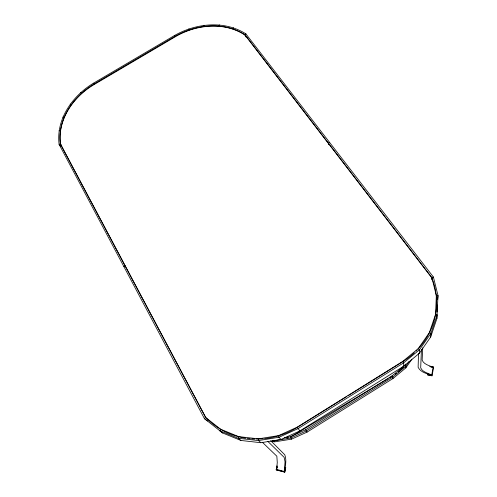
<?xml version="1.0" encoding="UTF-8"?>
<svg xmlns="http://www.w3.org/2000/svg" width="497" height="497" viewBox="0 0 497 497"><rect width="100%" height="100%" fill="white"/><g stroke="black" fill="none" stroke-linecap="round" stroke-linejoin="round"><path stroke-width="0.75" d="M258.515 438.851L238.715 436.633L220.637 429.246L205.553 417.374L60.323 143.944C57.192 119.156 73.481 96.362 93.952 84.036L175.112 36.275C196.185 24.272 223.867 21.234 244.99 34.728L431.843 277.531L436.335 295.616L435.552 314.421L429.389 332.568L418.176 348.67L402.694 361.449L297.231 427.147L278.537 435.62L258.515 438.851L258.508 440.559L260.844 442.715L281.01 439.478L299.834 430.949L403.788 366.152L419.369 353.274L430.651 337.034L436.844 318.72L438.006 295.516L433.403 277.046L245.897 33.889C224.327 20.128 196.066 23.235 174.559 35.486L93.455 83.204C72.562 95.791 55.925 119.05 59.1 144.36L204.397 418.573L222.675 432.993L240.896 440.46L260.844 442.715M418.517 353.584L418.126 367.32C420.481 372.135 426.817 373.906 431.731 374.999L433.123 367.407C429.371 365.506 423.804 364.463 422.146 360.139L422.705 347.838M419.369 353.274L419.48 349.758L430.936 333.288L437.223 314.731L435.552 314.421M421.425 349.565L420.692 367.836C422.438 372.11 427.979 373.098 431.731 374.999M436.844 318.72L436.969 315.682M437.124 311.886L437.403 305.059M204.074 26.242L204.118 25.241M431.7 279.749L431.843 277.531L433.403 277.046M430.651 337.034L430.936 333.288L429.389 332.568M437.621 299.747L438.006 295.516L436.335 295.616M432.067 375.788L427.476 374.813L432.067 375.788L433.632 367.084L429.706 366.264M433.632 367.084L430.34 366.693M270.753 440.727L284.8 454.805C286.763 460.048 285.495 466.118 284.284 471.448L276.605 469.416L277.27 462.477L276.848 456.221L262.341 442.237M284.284 471.448L285.042 461.843L284.16 457.358L267.858 441.429M284.775 472.15L285.725 467.385L284.775 472.15L276.264 469.901L277.053 465.807M276.264 469.901L277.077 466.621M276.605 469.416L277.158 467.186M238.715 436.633L238.268 438.286L240.896 440.46M218.972 25.863L219.326 24.85M222.675 432.993L219.792 430.725L220.637 429.246M232.913 28.733L233.559 27.77M271.113 441.386L274.878 441.808L291.565 439.137L307.096 432.098L392.947 378.546L405.863 367.867L411.845 359.269M284.315 437.677L290.291 436.72L305.599 429.781L392.027 375.894L404.751 365.376L405.633 364.108M409.261 361.331L405.813 366.283L392.81 377.037L306.314 430.974L290.664 438.068L273.853 440.764L272.337 440.597M205.553 417.374L204.397 418.573L207.473 420.996M245.897 33.889L244.99 34.728L245.642 36.884M346.744 396.569L297.368 427.327A75.37 71.841 -42 0 1 279.407 435.571M348.062 395.749L402.707 361.704A75.277 70.326 -4 0 0 414.399 352.74M123.871 266.597L125.082 265.864M329.635 142.484L328.461 143.192L328.734 144.621M290.528 437.006L388.082 378.677M389.412 377.882L391.4 376.695M58.994 130.835L60.212 130.705M62.808 117.13L63.933 117.28M430.899 366.941L433.123 367.407M276.077 469.746L284.595 472.001M219.792 430.725L238.268 438.286L258.508 440.559L278.979 437.267L298.094 428.6L403.657 362.829L419.48 349.758L418.176 348.67M70.201 104.109L71.17 104.519M404.751 365.376L405.813 366.283L405.863 367.867M80.644 92.572L81.396 93.219M273.853 440.764L274.878 441.808M281.01 439.478L278.979 437.267L278.537 435.62M291.565 439.137L290.291 436.72M60.976 146.683L59.1 144.36L60.323 143.944L61.727 145.689M299.834 430.949L297.231 427.147M174.559 35.486L175.112 36.275M402.694 361.449L403.657 362.829L403.788 366.152M307.096 432.098L305.599 429.781M392.027 375.894L392.81 377.037L392.947 378.546M93.455 83.204L93.952 84.036M188.885 28.863L189.152 29.789M278.693 435.794A75.37 71.841 -42 0 1 264.646 438.627M263.149 438.77A75.37 71.841 -42 0 1 256.39 439.037M254.849 439.013A75.37 71.841 -42 0 1 251.762 438.863M250.215 438.739A75.37 71.841 -42 0 1 247.146 438.391M245.624 438.174A75.37 71.841 -42 0 1 205.789 417.561L60.646 144.341A61.92 48.749 -30.7 0 1 94.231 84.478L175.323 36.753A61.448 48.221 -23.6 0 1 245.139 35.219L431.825 277.873A75.277 70.326 -4 0 1 418.17 348.944M417.126 350.043A75.277 70.326 -4 0 1 416.057 351.137M288.347 437.621A62.144 59.975 -44 0 1 286.875 437.987M403.75 366.873A62.1 58.907 -2.2 0 1 398.209 371.93M396.413 373.322A62.1 58.907 -2.2 0 1 395.196 374.21"/></g></svg>
